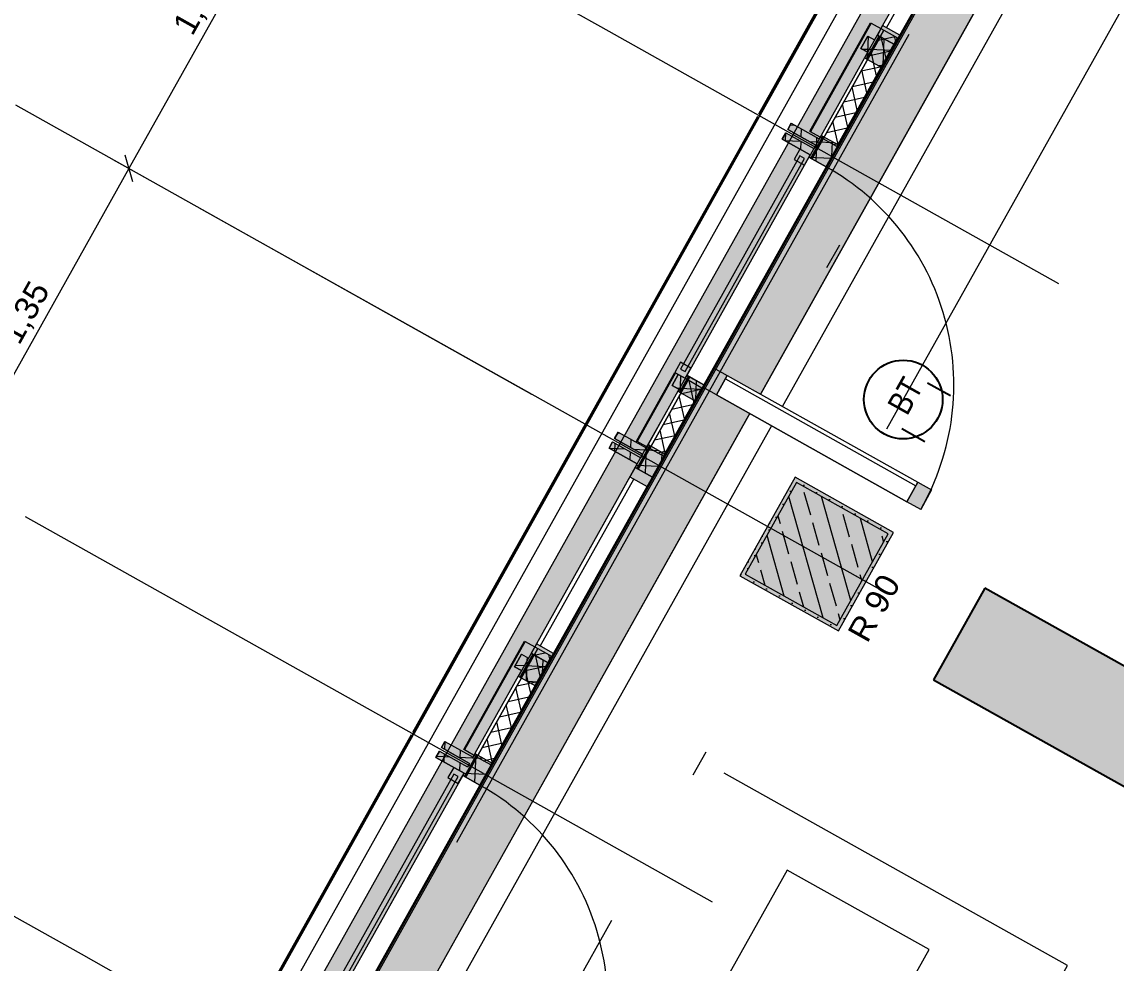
# Model space of a CAD drawing. Header units: metres. Extents: x -36 to 59, y 39 to 183.
# Drawn here: x -6.731 to -2.56, y 149.619 to 153.204 of the extents above; entities that cross this region are included whole.
import ezdxf

# ---------------------------------------------------------------- set-up
doc = ezdxf.new("R2010")
doc.units = ezdxf.units.M
doc.header["$MEASUREMENT"] = 0
for name, pattern in [('Achse', [0.0023, 0.0015, -0.0008]), ('Punktlinie', [0.0035, 0, -0.0035]), ('Strichlinie_ eng', [0.0023, 0.0015, -0.0008]), ('Strichpunktlinie', [0.006703, 0.003528, -0.001764, 0, -0.001411]), ('Wipeout_Contour', [1, 0, -1])]:
    doc.linetypes.add(name, pattern=pattern)
for name, color, linetype in [('00  Raster', 7, 'Continuous'), ('00  Raster Ausbau', 7, 'Continuous'), ('10  Decken', 7, 'Continuous'), ('10  Fassade', 7, 'Continuous'), ('10  Fassade_Deckschraffur', 7, 'Continuous'), ('10  Fassade_Schnittschraffur', 7, 'Continuous'), ('10  Stützen', 7, 'Continuous'), ('10  Stützen_Schnittschraffur', 7, 'Continuous'), ('10  Wand Massiv_Deckschraffur', 7, 'Continuous'), ('10  Wand Massiv_Fenster', 7, 'Continuous'), ('20  Absturzsicherung', 7, 'Continuous'), ('20  Möbel', 7, 'Continuous'), ('20  Möbel_Deckschraffur', 7, 'Continuous'), ('20  TGA - Revi+BT', 7, 'Continuous'), ('40  Bemaßung 1_ 50 AUSBAU', 7, 'Continuous'), ('40  Text Brandschutz', 7, 'Continuous'), ('Neubau_20  Boden Aufbauten', 7, 'Continuous'), ('Neubau_20  Decke Abhangdecke', 7, 'Continuous'), ('Neubau_20  Möbel', 7, 'Continuous'), ('Neubau_20  TGA - Revi+BT', 7, 'Continuous')]:
    doc.layers.add(name, color=color, linetype=linetype)
doc.styles.add('ERSTELLTER_STIL_1', font='')
doc.styles.add('ERSTELLTER_STIL_3', font='')
doc.styles.get('ERSTELLTER_STIL_1').set_extended_font_data('Arial')
doc.styles.get('ERSTELLTER_STIL_3').set_extended_font_data('Arial Narrow')
pattern_1 = [(102.605446, (0, 0), (0.048794801, 0.0109118), []), (192.605446, (0, 0), (-0.0109118, 0.048794801), [])]
pattern_2 = [(87.605446, (0, 0), (-0.059947608, 0.002506841), []), (177.605446, (0, 0), (0.002506841, 0.059947608), [])]

msp = doc.modelspace()

# ---------------------------------------------------------------- linework, layer by layer
at = {"layer": 'Neubau_20  Boden Aufbauten', "color": 7, "linetype": 'Continuous', "lineweight": 13, "ltscale": 1000, "flags": 128}
msp.add_lwpolyline([(-8.3577, 128.9862), (-8.096, 128.8395), (7.1144, 155.9862), (4.0389, 157.7094), (4.6255, 158.7563), (1.6945, 160.3985), (1.6556, 160.3291), (1.3067, 160.5246), (1.3908, 160.6747), (1.1415, 160.8144), (-12.0312, 137.3031), (-11.7825, 137.1637), (-11.7642, 137.1964), (-5.6705, 133.7822)], close=True, dxfattribs=at)

# ---------------------------------------------------------------- next in the draw order: wipeouts: each hides what was drawn before it
at = {"color": 254, "linetype": 'Wipeout_Contour', "lineweight": 0, "ltscale": 578.896248}
msp.add_wipeout([(1.5068, 161.8649), (-18.3925, 126.3498), (-18.2219, 126.2542), (1.6769, 161.7686)], dxfattribs=at).dxf.layer = '10  Fassade_Deckschraffur'

# ---------------------------------------------------------------- next in the draw order: wipeouts: each hides what was drawn before it
at = {"color": 254, "linetype": 'Wipeout_Contour', "lineweight": 0, "ltscale": 579.75037}
msp.add_wipeout([(1.2236, 162.0253), (-18.6764, 126.5088), (-18.6188, 126.4766), (1.2811, 161.9927)], dxfattribs=at).dxf.layer = '10  Fassade_Deckschraffur'

# ---------------------------------------------------------------- next in the draw order: wipeouts: each hides what was drawn before it
at = {"color": 254, "linetype": 'Wipeout_Contour', "lineweight": 0, "ltscale": 579.478914}
msp.add_wipeout([(-18.4602, 126.3877), (1.4393, 161.9032), (1.2811, 161.9927), (-18.6188, 126.4766)], dxfattribs=at).dxf.layer = '10  Fassade_Deckschraffur'

# ---------------------------------------------------------------- next in the draw order: wipeouts: each hides what was drawn before it
at = {"color": 254, "linetype": 'Wipeout_Contour', "lineweight": 0, "ltscale": 579.276268}
msp.add_wipeout([(1.4393, 161.9032), (-18.4602, 126.3877), (-18.4575, 126.3862), (1.4419, 161.9017)], dxfattribs=at).dxf.layer = '10  Fassade_Deckschraffur'

# ---------------------------------------------------------------- next in the draw order: wipeouts: each hides what was drawn before it
at = {"color": 254, "linetype": 'Wipeout_Contour', "lineweight": 0, "ltscale": 579.199343}
msp.add_wipeout([(1.4446, 161.9001), (-18.4548, 126.3847), (-18.4016, 126.3549), (1.4977, 161.8701)], dxfattribs=at).dxf.layer = '10  Fassade_Deckschraffur'

# ---------------------------------------------------------------- next in the draw order: wipeouts: each hides what was drawn before it
at = {"color": 254, "linetype": 'Wipeout_Contour', "lineweight": 0, "ltscale": 579.127053}
msp.add_wipeout([(-18.3972, 126.3524), (1.5021, 161.8676), (1.4977, 161.8701), (-18.4016, 126.3549)], dxfattribs=at).dxf.layer = '10  Fassade_Deckschraffur'

# ---------------------------------------------------------------- next in the draw order: wipeouts: each hides what was drawn before it
at = {"color": 254, "linetype": 'Wipeout_Contour', "lineweight": 0, "ltscale": 579.115676}
msp.add_wipeout([(1.5021, 161.8676), (-18.3972, 126.3524), (-18.3925, 126.3498), (1.5068, 161.8649)], dxfattribs=at).dxf.layer = '10  Fassade_Deckschraffur'

# ---------------------------------------------------------------- next in the draw order: hatches: boundary and pattern name
at = {"layer": '10  Wand Massiv_Deckschraffur', "linetype": 'Continuous', "lineweight": 0, "true_color": 0xffffff}
msp.add_hatch(color=7, dxfattribs=at).paths.add_polyline_path([(-18.2218, 126.2542), (1.677, 161.7686), (1.3506, 161.9533), (-18.549, 126.4375)])
at = {"layer": '20  Möbel_Deckschraffur', "linetype": 'Continuous', "lineweight": 0, "true_color": 0xffffff}
msp.add_hatch(color=7, dxfattribs=at).paths.add_polyline_path([(-3.2569, 150.6985), (-2.21, 150.1119), (-2.0145, 150.4609), (-3.0614, 151.0475)])

# ---------------------------------------------------------------- next in the draw order: linework, layer by layer
at = {"layer": '00  Raster Ausbau', "color": 9, "linetype": 'Achse', "lineweight": 18, "ltscale": 1000}
for p, q in [((-4.5248, 153.1856), (-5.3972, 153.6744)), ((-5.8446, 150.8302), (-6.717, 151.319))]:
    msp.add_line(p, q, dxfattribs=at)
at = {"layer": '00  Raster Ausbau', "color": 251, "linetype": 'Achse', "lineweight": 18, "ltscale": 1000, "true_color": 0x5f5f5f}
for p, q in [((-5.1847, 152.0079), (-6.0571, 152.4967)), ((-6.5045, 149.6524), (-7.3768, 150.1412)), ((-5.6321, 149.1636), (-6.5045, 149.6524))]:
    msp.add_line(p, q, dxfattribs=at)
at = {"layer": '10  Decken', "color": 7, "linetype": 'Punktlinie', "lineweight": 13, "ltscale": 1000, "flags": 128}
msp.add_lwpolyline([(1.6639, 161.776), (-18.7726, 125.3019), (-16.6353, 124.1043), (-21.0101, 116.2964), (-22.973, 117.3962), (-23.0952, 117.1781), (-10.2099, 109.9585), (-9.9704, 110.3859), (-3.4571, 122.0106), (-0.8442, 120.5466), (0.5391, 119.7715)], dxfattribs=at)
at = {"layer": '10  Fassade', "color": 7, "linetype": 'Strichpunktlinie', "lineweight": 13, "ltscale": 1000}
msp.add_line((-18.3745, 126.3397), (1.5247, 161.8548), dxfattribs=at)
at = {"layer": '10  Fassade', "color": 7, "linetype": 'Continuous', "lineweight": 13, "ltscale": 1000}
for p, q in [((-3.507, 153.1507), (-3.5334, 153.1036)), ((-3.5334, 153.1036), (-3.5072, 153.0889)), ((-3.7989, 152.819), (-3.8123, 152.795)), ((-3.8196, 152.7819), (-3.8331, 152.7579)), ((-3.8196, 152.7819), (-3.7128, 152.7221)), ((-4.2295, 151.8613), (-4.2529, 151.8194)), ((-4.4588, 151.6413), (-4.4722, 151.6173)), ((-4.4795, 151.6042), (-4.493, 151.5802)), ((-4.4795, 151.6042), (-4.3727, 151.5443)), ((-4.8268, 150.7952), (-4.8532, 150.7481)), ((-4.8532, 150.7481), (-4.827, 150.7334)), ((-5.1186, 150.4635), (-5.1321, 150.4396)), ((-5.1394, 150.4265), (-5.1529, 150.4025)), ((-5.1394, 150.4265), (-5.0325, 150.3666))]:
    msp.add_line(p, q, dxfattribs=at)
at = {"layer": '10  Fassade', "color": 7, "linetype": 'Continuous', "lineweight": 18, "ltscale": 1000, "flags": 128}
for points in [[(-18.6764, 126.5088), (1.2236, 162.0253)], [(-18.6188, 126.4766), (1.2811, 161.9927)], [(-18.4602, 126.3877), (1.4393, 161.9032)], [(-18.4575, 126.3862), (1.4419, 161.9017)], [(-18.4548, 126.3847), (1.4446, 161.9001)], [(-18.4016, 126.3549), (1.4977, 161.8701)], [(-18.3972, 126.3524), (1.5021, 161.8676)], [(-18.3925, 126.3498), (1.5068, 161.8649)], [(-18.2219, 126.2542), (1.6769, 161.7686)]]:
    msp.add_lwpolyline(points, dxfattribs=at)
at = {"layer": '10  Fassade', "color": 7, "linetype": 'Strichlinie_ eng', "lineweight": 18, "ltscale": 1000, "flags": 128}
for points in [[(1.4333, 161.9065), (1.0653, 161.2497), (0.9101, 160.9727), (0.4643, 160.1771), (0.2502, 159.795), (-0.2545, 158.8942), (-0.4097, 158.6172), (-0.8555, 157.8216), (-1.0696, 157.4395), (-1.5743, 156.5388), (-1.7294, 156.2618), (-2.1752, 155.4662), (-2.3893, 155.0841), (-2.894, 154.1833), (-3.0492, 153.9063), (-3.495, 153.1107), (-3.7091, 152.7286), (-4.2138, 151.8278), (-4.369, 151.5509), (-4.8148, 150.7552), (-5.0289, 150.3731), (-5.5336, 149.4724), (-5.6888, 149.1954), (-6.1346, 148.3998), (-6.3487, 148.0177), (-6.8533, 147.1169), (-7.0085, 146.8399), (-7.4543, 146.0443), (-7.6684, 145.6622), (-8.1731, 144.7615), (-8.3283, 144.4845), (-8.7741, 143.6889), (-8.9882, 143.3067), (-9.4929, 142.406), (-9.6481, 142.129), (-10.0939, 141.3334), (-10.308, 140.9513), (-10.8127, 140.0505), (-10.9679, 139.7736), (-11.4136, 138.9779), (-11.6277, 138.5958), (-12.1324, 137.6951), (-12.2876, 137.4181), (-12.7334, 136.6225), (-12.9475, 136.2404), (-13.4522, 135.3396), (-13.6074, 135.0626), (-14.0532, 134.267), (-14.2673, 133.8849), (-14.772, 132.9842), (-14.9272, 132.7072), (-15.373, 131.9115), (-15.5871, 131.5294), (-16.0917, 130.6287), (-16.2469, 130.3517), (-16.6927, 129.5561), (-16.9068, 129.174), (-17.4115, 128.2732), (-17.5667, 127.9962), (-18.0125, 127.2006), (-18.4661, 126.391)], [(1.4986, 161.8696), (1.1307, 161.213), (0.9755, 160.9361), (0.5297, 160.1404), (0.3156, 159.7583), (-0.189, 158.8576), (-0.3442, 158.5806), (-0.79, 157.785), (-1.0041, 157.4029), (-1.5088, 156.5021), (-1.664, 156.2251), (-2.1098, 155.4295), (-2.3239, 155.0474), (-2.8286, 154.1467), (-2.9838, 153.8697), (-3.4296, 153.074), (-3.6437, 152.6919), (-4.1484, 151.7912), (-4.3036, 151.5142), (-4.7494, 150.7186), (-4.9634, 150.3365), (-5.4681, 149.4357), (-5.6233, 149.1587), (-6.0691, 148.3631), (-6.2832, 147.981), (-6.7879, 147.0803), (-6.9431, 146.8033), (-7.3889, 146.0077), (-7.603, 145.6255), (-8.1077, 144.7248), (-8.2629, 144.4478), (-8.7087, 143.6522), (-8.9228, 143.2701), (-9.4275, 142.3693), (-9.5827, 142.0924), (-10.0284, 141.2967), (-10.2425, 140.9146), (-10.7472, 140.0139), (-10.9024, 139.7369), (-11.3482, 138.9413), (-11.5623, 138.5592), (-12.067, 137.6584), (-12.2222, 137.3814), (-12.668, 136.5858), (-12.8821, 136.2037), (-13.3868, 135.303), (-13.542, 135.026), (-13.9878, 134.2303), (-14.2019, 133.8482), (-14.7065, 132.9475), (-14.8617, 132.6705), (-15.3075, 131.8749), (-15.5216, 131.4928), (-16.0263, 130.592), (-16.1815, 130.315), (-16.6273, 129.5194), (-16.8414, 129.1373), (-17.3461, 128.2366), (-17.5013, 127.9596), (-17.9471, 127.164), (-18.4007, 126.3544)], [(-3.5334, 153.1036), (-3.507, 153.1507)], [(-3.507, 153.1507), (-3.4808, 153.136)], [(-3.5072, 153.0889), (-3.5334, 153.1036)], [(-3.8123, 152.795), (-3.7989, 152.819)], [(-3.7054, 152.7351), (-3.8123, 152.795)], [(-3.7989, 152.819), (-3.692, 152.7591)], [(-3.8331, 152.7579), (-3.8196, 152.7819)], [(-3.7262, 152.6981), (-3.8331, 152.7579)], [(-3.8196, 152.7819), (-3.7128, 152.7221)], [(-4.2529, 151.8194), (-4.2295, 151.8613)], [(-4.2295, 151.8613), (-4.2033, 151.8466)], [(-4.2268, 151.8047), (-4.2529, 151.8194)], [(-4.4722, 151.6173), (-4.4588, 151.6413)], [(-4.3653, 151.5574), (-4.4722, 151.6173)], [(-4.4588, 151.6413), (-4.3519, 151.5814)], [(-4.493, 151.5802), (-4.4795, 151.6042)], [(-4.3861, 151.5203), (-4.493, 151.5802)], [(-4.4795, 151.6042), (-4.3727, 151.5443)], [(-4.8532, 150.7481), (-4.8268, 150.7952)], [(-4.8268, 150.7952), (-4.8006, 150.7805)], [(-4.827, 150.7334), (-4.8532, 150.7481)], [(-5.1321, 150.4396), (-5.1186, 150.4635)], [(-5.1186, 150.4635), (-5.0118, 150.4037)], [(-5.1529, 150.4025), (-5.1394, 150.4265)], [(-5.1394, 150.4265), (-5.0325, 150.3666)], [(-5.0252, 150.3797), (-5.1321, 150.4396)], [(-5.046, 150.3426), (-5.1529, 150.4025)]]:
    msp.add_lwpolyline(points, dxfattribs=at)
at = {"layer": '10  Wand Massiv_Fenster', "color": 7, "linetype": 'Continuous', "lineweight": 13, "ltscale": 1000}
for p, q in [((1.3506, 161.9533), (-18.549, 126.4375)), ((1.677, 161.7686), (-18.2218, 126.2542))]:
    msp.add_line(p, q, dxfattribs=at)
at = {"layer": '20  Möbel', "color": 7, "linetype": 'Continuous', "lineweight": 25, "ltscale": 1000}
for p, q in [((-3.0614, 151.0475), (-3.2569, 150.6985)), ((-2.0145, 150.4609), (-3.0614, 151.0475)), ((-3.2569, 150.6985), (-2.21, 150.1119))]:
    msp.add_line(p, q, dxfattribs=at)
at = {"layer": '20  Möbel', "color": 253, "linetype": 'Strichlinie_ eng', "lineweight": 18, "ltscale": 1000, "true_color": 0x9f9f9f, "flags": 128}
msp.add_lwpolyline([(-2.7457, 149.6097), (-4.1415, 150.3918), (-4.6303, 149.5194), (-3.2345, 148.7373)], close=True, dxfattribs=at)
at = {"layer": '40  Bemaßung 1_ 50 AUSBAU', "color": 7, "linetype": 'Continuous', "lineweight": 13, "ltscale": 1000}
for p, q in [((-5.6633, 153.8235), (-6.3232, 152.6458)), ((-6.3845, 152.6802), (-6.2618, 152.6114)), ((-6.3088, 152.5947), (-6.3375, 152.6968)), ((-6.3232, 152.6458), (-6.983, 151.4681))]:
    msp.add_line(p, q, dxfattribs=at)
at = {"layer": 'Neubau_20  Decke Abhangdecke', "color": 7, "linetype": 'Continuous', "lineweight": 13, "ltscale": 1000, "flags": 128}
msp.add_lwpolyline([(6.8155, 157.5292), (1.7076, 160.3912), (1.6599, 160.3061), (1.2848, 160.5163), (1.3777, 160.6821), (1.225, 160.7676), (-9.2843, 142.0111), (-9.3026, 141.9784), (-11.9299, 137.2893)], dxfattribs=at)
at = {"layer": 'Neubau_20  Möbel', "color": 7, "linetype": 'Continuous', "lineweight": 13, "ltscale": 1000, "flags": 128}
msp.add_lwpolyline([(-4.1027, 149.4587), (-3.5618, 149.1556), (-3.2734, 149.6704), (-3.8143, 149.9734)], close=True, dxfattribs=at)
at = {"layer": 'Neubau_20  TGA - Revi+BT', "color": 1, "linetype": 'Continuous', "lineweight": 25, "ltscale": 1000}
msp.add_line((-3.1919, 151.7797), (-3.2792, 151.8286), dxfattribs=at)

# ---------------------------------------------------------------- next in the draw order: texts
at = {"layer": '40  Bemaßung 1_ 50 AUSBAU', "color": 7, "linetype": 'Continuous', "lineweight": 13, "char_height": 0.09, "width": 0.239452, "attachment_point": 7, "rotation": 60.738, "style": 'ERSTELLTER_STIL_1'}
for insert in [(-6.0674, 153.139), (-6.7273, 151.9613)]:
    msp.add_mtext('\\A1;{\\pql;\\fArial|b0|i0|c0|p38;1,35}', dxfattribs=dict(at, insert=insert))
at = {"layer": '40  Text Brandschutz', "color": 7, "linetype": 'Continuous', "lineweight": 13, "insert": (-3.5876, 150.8781), "char_height": 0.09, "attachment_point": 1, "rotation": 60.738, "style": 'ERSTELLTER_STIL_1'}
msp.add_mtext('\\A1;{\\pql;\\pt0,1;\\fArial|b0|i0|c0|p38;R 90\\fArial|b0|i0|c0|p38;\\fArial|b0|i0|c0|p38;\\fArial|b0|i0|c0|p38;\\fArial|b0|i0|c0|p38;\\fArial|b0|i0|c0|p38;\\fArial|b0|i0|c0|p38;\\fArial|b0|i0|c0|p38;\\fArial|b0|i0|c0|p38;\\fArial|b0|i0|c0|p38;\\fArial|b0|i0|c0|p38;\\fArial|b0|i0|c0|p38;\\fArial|b0|i0|c0|p38;\\fArial|b0|i0|c0|p38;\\fArial|b0|i0|c0|p38;\\fArial|b0|i0|c0|p38;\\fArial|b0|i0|c0|p38;\\fArial|b0|i0|c0|p38;\\fArial|b0|i0|c0|p38;\\fArial|b0|i0|c0|p38;\\fArial|b0|i0|c0|p38;\\fArial|b0|i0|c0|p38;\\fArial|b0|i0|c0|p38;\\fArial|b0|i0|c0|p38;\\fArial|b0|i0|c0|p38;\\fArial|b0|i0|c0|p38;\\fArial|b0|i0|c0|p38;\\fArial|b0|i0|c0|p38;\\fArial|b0|i0|c0|p38;\\fArial|b0|i0|c0|p38;\\fArial|b0|i0|c0|p38;\\fArial|b0|i0|c0|p38;\\fArial|b0|i0|c0|p38;\\fArial|b0|i0|c0|p38;\\fArial|b0|i0|c0|p38;\\fArial|b0|i0|c0|p38;\\fArial|b0|i0|c0|p38;\\fArial|b0|i0|c0|p38;\\fArial|b0|i0|c0|p38;\\fArial|b0|i0|c0|p38;\\fArial|b0|i0|c0|p38;\\fArial|b0|i0|c0|p38;\\fArial|b0|i0|c0|p38;\\fArial|b0|i0|c0|p38;\\fArial|b0|i0|c0|p38;\\fArial|b0|i0|c0|p38;\\fArial|b0|i0|c0|p38;\\fArial|b0|i0|c0|p38;}', dxfattribs=at)

# ---------------------------------------------------------------- next in the draw order: wipeouts: each hides what was drawn before it
at = {"color": 254, "linetype": 'Wipeout_Contour', "lineweight": 0, "ltscale": 614.100406}
msp.add_wipeout([(-3.4706, 153.1543), (-3.4051, 153.1177), (-3.0082, 153.826), (-3.0737, 153.8627)], dxfattribs=at).dxf.layer = '10  Fassade_Deckschraffur'
at = {"color": 254, "linetype": 'Wipeout_Contour', "lineweight": 0, "ltscale": 611.773886}
msp.add_wipeout([(-3.6847, 152.7722), (-3.6192, 152.7356), (-3.454, 153.0304), (-3.5195, 153.0671)], dxfattribs=at).dxf.layer = '10  Fassade_Deckschraffur'
at = {"color": 254, "linetype": 'Wipeout_Contour', "lineweight": 0, "ltscale": 609.227491}
msp.add_wipeout([(-4.1969, 151.8579), (-4.1315, 151.8213), (-3.6657, 152.6527), (-3.7311, 152.6893)], dxfattribs=at).dxf.layer = '10  Fassade_Deckschraffur'
at = {"color": 254, "linetype": 'Wipeout_Contour', "lineweight": 0, "ltscale": 606.951591}
msp.add_wipeout([(-4.3446, 151.5945), (-4.2791, 151.5578), (-4.1652, 151.7611), (-4.2307, 151.7978)], dxfattribs=at).dxf.layer = '10  Fassade_Deckschraffur'
at = {"color": 254, "linetype": 'Wipeout_Contour', "lineweight": 0, "ltscale": 604.81687}
msp.add_wipeout([(-4.7903, 150.7989), (-4.7249, 150.7622), (-4.328, 151.4706), (-4.3934, 151.5072)], dxfattribs=at).dxf.layer = '10  Fassade_Deckschraffur'
at = {"color": 254, "linetype": 'Wipeout_Contour', "lineweight": 0, "ltscale": 602.502897}
msp.add_wipeout([(-5.0044, 150.4168), (-4.939, 150.3801), (-4.7738, 150.675), (-4.8392, 150.7116)], dxfattribs=at).dxf.layer = '10  Fassade_Deckschraffur'
at = {"color": 254, "linetype": 'Wipeout_Contour', "lineweight": 0, "ltscale": 599.970482}
msp.add_wipeout([(-5.5167, 149.5025), (-5.4513, 149.4658), (-4.9854, 150.2972), (-5.0509, 150.3339)], dxfattribs=at).dxf.layer = '10  Fassade_Deckschraffur'

# ---------------------------------------------------------------- next in the draw order: hatches: boundary and pattern name
at = {"layer": '10  Fassade', "linetype": 'Continuous', "lineweight": 0, "true_color": 0xffffff}
for points in [[(-3.7276, 152.7877), (-3.725, 152.7862), (-3.4935, 153.1993), (-3.4961, 153.2007)], [(-3.6246, 152.73), (-3.6229, 152.729), (-3.3915, 153.1421), (-3.3932, 153.1431)], [(-4.3887, 151.6078), (-4.3861, 151.6063), (-4.2399, 151.8671), (-4.2425, 151.8686)], [(-4.2858, 151.5501), (-4.284, 151.5491), (-4.1379, 151.8099), (-4.1396, 151.8109)], [(-5.0474, 150.4322), (-5.0447, 150.4307), (-4.8133, 150.8438), (-4.8159, 150.8453)], [(-4.9444, 150.3745), (-4.9427, 150.3735), (-4.7112, 150.7866), (-4.713, 150.7876)]]:
    msp.add_hatch(color=7, dxfattribs=at).paths.add_polyline_path(points)
at = {"layer": '10  Fassade', "linetype": 'Continuous', "lineweight": 13, "true_color": 0x000100}
h = msp.add_hatch(dxfattribs=at)
h.set_pattern_fill('Dämmung__hart_2_0002', color=98, style=0, pattern_type=2)
h.set_pattern_definition(pattern_1)
h.paths.add_polyline_path([(-3.677, 152.7593), (-3.6246, 152.73), (-3.3932, 153.1431), (-3.4455, 153.1724)])
h = msp.add_hatch(dxfattribs=at)
h.set_pattern_fill('Dämmung__hart_2_0002', color=98, style=0, pattern_type=2)
h.set_pattern_definition(pattern_1)
h.paths.add_polyline_path([(-4.3381, 151.5794), (-4.2858, 151.5501), (-4.1396, 151.8109), (-4.1919, 151.8403)])
h = msp.add_hatch(dxfattribs=at)
h.set_pattern_fill('Dämmung__hart_2_0002', color=98, style=0, pattern_type=2)
h.set_pattern_definition(pattern_1)
h.paths.add_polyline_path([(-4.9968, 150.4039), (-4.9444, 150.3745), (-4.713, 150.7876), (-4.7653, 150.8169)])
at = {"layer": '10  Fassade_Schnittschraffur', "linetype": 'Continuous', "lineweight": 0, "true_color": 0xffffff}
for points in [[(-3.507, 153.1507), (-3.5334, 153.1036), (-3.5072, 153.0889), (-3.4808, 153.136)], [(-3.692, 152.7591), (-3.7989, 152.819), (-3.8123, 152.795), (-3.7054, 152.7351)], [(-3.8331, 152.7579), (-3.7262, 152.6981), (-3.7128, 152.7221), (-3.8196, 152.7819)], [(-3.7054, 152.7351), (-3.7091, 152.7286), (-3.7128, 152.7221), (-3.7262, 152.6981), (-3.7311, 152.6893), (-3.6657, 152.6527), (-3.6192, 152.7356), (-3.6847, 152.7722)], [(-3.7312, 152.6892), (-3.6658, 152.6525), (-3.7311, 152.6893)], [(-4.2033, 151.8466), (-4.2295, 151.8613), (-4.2529, 151.8194), (-4.2268, 151.8047)], [(-4.1969, 151.8579), (-4.2033, 151.8466), (-4.2268, 151.8047), (-4.2307, 151.7978), (-4.1652, 151.7611), (-4.1315, 151.8213)], [(-4.1969, 151.8579), (-4.1315, 151.8213), (-4.1968, 151.8581)], [(-4.4588, 151.6413), (-4.4722, 151.6173), (-4.3653, 151.5574), (-4.3519, 151.5814)], [(-4.493, 151.5802), (-4.3861, 151.5203), (-4.3727, 151.5443), (-4.4795, 151.6042)], [(-4.8268, 150.7952), (-4.8532, 150.7481), (-4.827, 150.7334), (-4.8006, 150.7805)], [(-5.0118, 150.4037), (-5.1186, 150.4635), (-5.1321, 150.4396), (-5.0252, 150.3797)], [(-5.1529, 150.4025), (-5.046, 150.3426), (-5.0325, 150.3666), (-5.1394, 150.4265)], [(-5.0252, 150.3797), (-5.0289, 150.3731), (-5.0325, 150.3666), (-5.046, 150.3426), (-5.0509, 150.3339), (-4.9854, 150.2972), (-4.939, 150.3801), (-5.0044, 150.4168)], [(-5.051, 150.3337), (-4.9855, 150.297), (-5.0509, 150.3339)]]:
    msp.add_hatch(color=7, dxfattribs=at).paths.add_polyline_path(points)
at = {"layer": '10  Fassade_Schnittschraffur', "linetype": 'Continuous', "lineweight": 13, "true_color": 0x000100}
h = msp.add_hatch(dxfattribs=at)
h.set_pattern_fill('Dämmung__hart_1_0002', color=98, style=0, pattern_type=2)
h.set_pattern_definition(pattern_2)
h.paths.add_polyline_path([(-3.507, 153.1507), (-3.5334, 153.1036), (-3.5072, 153.0889), (-3.4808, 153.136)])
h = msp.add_hatch(dxfattribs=at)
h.set_pattern_fill('Dämmung__hart_1_0002', color=98, style=0, pattern_type=2)
h.set_pattern_definition(pattern_2)
h.paths.add_polyline_path([(-3.692, 152.7591), (-3.7989, 152.819), (-3.8123, 152.795), (-3.7054, 152.7351)])
h = msp.add_hatch(dxfattribs=at)
h.set_pattern_fill('Dämmung__hart_1_0002', color=98, style=0, pattern_type=2)
h.set_pattern_definition(pattern_2)
h.paths.add_polyline_path([(-3.8331, 152.7579), (-3.7262, 152.6981), (-3.7128, 152.7221), (-3.8196, 152.7819)])
h = msp.add_hatch(dxfattribs=at)
h.set_pattern_fill('Dämmung__hart_1_0002', color=98, style=0, pattern_type=2)
h.set_pattern_definition(pattern_2)
h.paths.add_polyline_path([(-3.7054, 152.7351), (-3.7091, 152.7286), (-3.7128, 152.7221), (-3.7262, 152.6981), (-3.7311, 152.6893), (-3.6657, 152.6527), (-3.6192, 152.7356), (-3.6847, 152.7722)])
h = msp.add_hatch(dxfattribs=at)
h.set_pattern_fill('Dämmung__hart_1_0002', color=98, style=0, pattern_type=2)
h.set_pattern_definition(pattern_2)
h.paths.add_polyline_path([(-4.2033, 151.8466), (-4.2295, 151.8613), (-4.2529, 151.8194), (-4.2268, 151.8047)])
h = msp.add_hatch(dxfattribs=at)
h.set_pattern_fill('Dämmung__hart_1_0002', color=98, style=0, pattern_type=2)
h.set_pattern_definition(pattern_2)
h.paths.add_polyline_path([(-4.1969, 151.8579), (-4.2033, 151.8466), (-4.2268, 151.8047), (-4.2307, 151.7978), (-4.1652, 151.7611), (-4.1315, 151.8213)])
h = msp.add_hatch(dxfattribs=at)
h.set_pattern_fill('Dämmung__hart_1_0002', color=98, style=0, pattern_type=2)
h.set_pattern_definition(pattern_2)
h.paths.add_polyline_path([(-4.4588, 151.6413), (-4.4722, 151.6173), (-4.3653, 151.5574), (-4.3519, 151.5814)])
h = msp.add_hatch(dxfattribs=at)
h.set_pattern_fill('Dämmung__hart_1_0002', color=98, style=0, pattern_type=2)
h.set_pattern_definition(pattern_2)
h.paths.add_polyline_path([(-4.493, 151.5802), (-4.3861, 151.5203), (-4.3727, 151.5443), (-4.4795, 151.6042)])
h = msp.add_hatch(dxfattribs=at)
h.set_pattern_fill('Dämmung__hart_1_0002', color=98, style=0, pattern_type=2)
h.set_pattern_definition(pattern_2)
h.paths.add_polyline_path([(-4.8268, 150.7952), (-4.8532, 150.7481), (-4.827, 150.7334), (-4.8006, 150.7805)])
h = msp.add_hatch(dxfattribs=at)
h.set_pattern_fill('Dämmung__hart_1_0002', color=98, style=0, pattern_type=2)
h.set_pattern_definition(pattern_2)
h.paths.add_polyline_path([(-5.0118, 150.4037), (-5.1186, 150.4635), (-5.1321, 150.4396), (-5.0252, 150.3797)])
h = msp.add_hatch(dxfattribs=at)
h.set_pattern_fill('Dämmung__hart_1_0002', color=98, style=0, pattern_type=2)
h.set_pattern_definition(pattern_2)
h.paths.add_polyline_path([(-5.1529, 150.4025), (-5.046, 150.3426), (-5.0325, 150.3666), (-5.1394, 150.4265)])
h = msp.add_hatch(dxfattribs=at)
h.set_pattern_fill('Dämmung__hart_1_0002', color=98, style=0, pattern_type=2)
h.set_pattern_definition(pattern_2)
h.paths.add_polyline_path([(-5.0252, 150.3797), (-5.0289, 150.3731), (-5.0325, 150.3666), (-5.046, 150.3426), (-5.0509, 150.3339), (-4.9854, 150.2972), (-4.939, 150.3801), (-5.0044, 150.4168)])
at = {"layer": '20  Absturzsicherung', "linetype": 'Continuous', "lineweight": 0, "true_color": 0xffffff}
for points in [[(-3.7875, 152.6808), (-3.7482, 152.6588), (-3.7262, 152.6981), (-3.7655, 152.7201)], [(-5.1072, 150.3253), (-5.068, 150.3033), (-5.046, 150.3426), (-5.0852, 150.3646)]]:
    msp.add_hatch(color=7, dxfattribs=at).paths.add_polyline_path(points)

# ---------------------------------------------------------------- next in the draw order: linework, layer by layer
at = {"layer": '00  Raster Ausbau', "color": 9, "linetype": 'Achse', "lineweight": 18, "ltscale": 1000}
for p, q in [((-3.6524, 152.6968), (-4.5248, 153.1856)), ((-3.6524, 152.6968), (-2.78, 152.208)), ((-4.9722, 150.3414), (-5.8446, 150.8302)), ((-4.9722, 150.3414), (-4.0998, 149.8526))]:
    msp.add_line(p, q, dxfattribs=at)
at = {"layer": '00  Raster Ausbau', "color": 251, "linetype": 'Achse', "lineweight": 18, "ltscale": 1000, "true_color": 0x5f5f5f}
msp.add_line((-4.3123, 151.5191), (-5.1847, 152.0079), dxfattribs=at)
at = {"layer": '10  Fassade', "color": 7, "linetype": 'Continuous', "lineweight": 13, "ltscale": 1000}
for p, q in [((-3.507, 153.1507), (-3.4808, 153.136)), ((-3.5072, 153.0889), (-3.5195, 153.0671)), ((-3.4051, 153.1177), (-3.454, 153.0304)), ((-3.5195, 153.0671), (-3.454, 153.0304)), ((-3.8123, 152.795), (-3.7054, 152.7351)), ((-3.7989, 152.819), (-3.692, 152.7591)), ((-3.8331, 152.7579), (-3.7262, 152.6981)), ((-3.6847, 152.7722), (-3.692, 152.7591)), ((-3.6847, 152.7722), (-3.6192, 152.7356)), ((-3.6192, 152.7356), (-3.6657, 152.6527)), ((-3.7262, 152.6981), (-3.7311, 152.6893)), ((-3.7311, 152.6893), (-3.6657, 152.6527)), ((-4.2295, 151.8613), (-4.2033, 151.8466)), ((-4.1969, 151.8579), (-4.2033, 151.8466)), ((-4.1969, 151.8579), (-4.1315, 151.8213)), ((-4.2529, 151.8194), (-4.2268, 151.8047)), ((-4.2268, 151.8047), (-4.2307, 151.7978)), ((-4.2307, 151.7978), (-4.1652, 151.7611)), ((-4.1315, 151.8213), (-4.1652, 151.7611)), ((-4.4722, 151.6173), (-4.3653, 151.5574)), ((-4.4588, 151.6413), (-4.3519, 151.5814)), ((-4.493, 151.5802), (-4.3861, 151.5203)), ((-4.3446, 151.5945), (-4.3519, 151.5814)), ((-4.3446, 151.5945), (-4.2791, 151.5578)), ((-4.3653, 151.5574), (-4.3727, 151.5443)), ((-4.3861, 151.5203), (-4.3934, 151.5072)), ((-4.8268, 150.7952), (-4.8006, 150.7805)), ((-4.7249, 150.7622), (-4.7738, 150.675)), ((-4.827, 150.7334), (-4.8392, 150.7116)), ((-4.8392, 150.7116), (-4.7738, 150.675)), ((-5.1186, 150.4635), (-5.0118, 150.4037)), ((-5.1321, 150.4396), (-5.0252, 150.3797)), ((-5.0044, 150.4168), (-5.0118, 150.4037)), ((-5.0044, 150.4168), (-4.939, 150.3801)), ((-5.1529, 150.4025), (-5.046, 150.3426)), ((-4.939, 150.3801), (-4.9854, 150.2972)), ((-5.046, 150.3426), (-5.0509, 150.3339)), ((-5.0509, 150.3339), (-4.9854, 150.2972))]:
    msp.add_line(p, q, dxfattribs=at)
at = {"layer": '10  Fassade', "color": 7, "linetype": 'Continuous', "lineweight": 18, "ltscale": 1000, "flags": 128}
for points in [[(-3.0737, 153.8627), (-3.4706, 153.1543)], [(-3.0082, 153.826), (-3.4051, 153.1177)], [(-3.5195, 153.0671), (-3.6847, 152.7722)], [(-3.454, 153.0304), (-3.6192, 152.7356)], [(-3.7311, 152.6893), (-4.1969, 151.8579)], [(-3.6657, 152.6527), (-4.1315, 151.8213)], [(-4.2307, 151.7978), (-4.3446, 151.5945)], [(-4.1652, 151.7611), (-4.2791, 151.5578)], [(-4.3934, 151.5072), (-4.7903, 150.7989)], [(-4.328, 151.4706), (-4.7249, 150.7622)], [(-4.8392, 150.7116), (-5.0044, 150.4168)], [(-4.7738, 150.675), (-4.939, 150.3801)], [(-5.0509, 150.3339), (-5.5167, 149.5025)], [(-4.9854, 150.2972), (-5.4513, 149.4658)]]:
    msp.add_lwpolyline(points, dxfattribs=at)
for points in [[(-3.7276, 152.7877), (-3.4961, 153.2007), (-3.4935, 153.1993), (-3.725, 152.7862)], [(-3.725, 152.7862), (-3.4935, 153.1993), (-3.4455, 153.1724), (-3.677, 152.7593)], [(-3.677, 152.7593), (-3.4455, 153.1724), (-3.3932, 153.1431), (-3.6246, 152.73)], [(-3.6246, 152.73), (-3.3932, 153.1431), (-3.3915, 153.1421), (-3.6229, 152.729)], [(-3.7311, 152.6893), (-3.6658, 152.6525)], [(-4.3887, 151.6078), (-4.2425, 151.8686), (-4.2399, 151.8671), (-4.3861, 151.6063)], [(-4.3861, 151.6063), (-4.2399, 151.8671), (-4.1919, 151.8403), (-4.3381, 151.5794)], [(-4.3381, 151.5794), (-4.1919, 151.8403), (-4.1396, 151.8109), (-4.2858, 151.5501)], [(-4.1315, 151.8213), (-4.1968, 151.8581)], [(-4.2858, 151.5501), (-4.1396, 151.8109), (-4.1379, 151.8099), (-4.284, 151.5491)], [(-5.0474, 150.4322), (-4.8159, 150.8453), (-4.8133, 150.8438), (-5.0447, 150.4307)], [(-5.0447, 150.4307), (-4.8133, 150.8438), (-4.7653, 150.8169), (-4.9968, 150.4039)], [(-4.9968, 150.4039), (-4.7653, 150.8169), (-4.713, 150.7876), (-4.9444, 150.3745)], [(-4.9444, 150.3745), (-4.713, 150.7876), (-4.7112, 150.7866), (-4.9427, 150.3735)], [(-5.0509, 150.3339), (-4.9855, 150.297)]]:
    msp.add_lwpolyline(points, close=True, dxfattribs=at)
at = {"layer": '10  Fassade', "color": 7, "linetype": 'Continuous', "lineweight": 13, "ltscale": 1000, "flags": 128}
for points in [[(-3.7054, 152.7351), (-3.7091, 152.7286), (-3.7128, 152.7221)], [(-5.0252, 150.3797), (-5.0289, 150.3731), (-5.0325, 150.3666)]]:
    msp.add_lwpolyline(points, dxfattribs=at)
at = {"layer": '10  Fassade', "color": 7, "linetype": 'Continuous', "lineweight": 13, "ltscale": 1000}
msp.add_arc((-5.4512, 149.466), 0.9526, 330.1365, 60.738, dxfattribs=at)
at = {"layer": '20  Absturzsicherung', "color": 7, "linetype": 'Continuous', "lineweight": 18, "ltscale": 1000, "flags": 128}
for points in [[(-3.7875, 152.6808), (-3.7482, 152.6588), (-3.7262, 152.6981), (-3.7655, 152.7201)], [(-5.1072, 150.3253), (-5.068, 150.3033), (-5.046, 150.3426), (-5.0852, 150.3646)]]:
    msp.add_lwpolyline(points, close=True, dxfattribs=at)

# ---------------------------------------------------------------- next in the draw order: wipeouts: each hides what was drawn before it
at = {"color": 254, "linetype": 'Wipeout_Contour', "lineweight": 0, "ltscale": 614.10024}
msp.add_wipeout([(-3.4504, 153.1903), (-3.385, 153.1536), (-3.0284, 153.7901), (-3.0938, 153.8268)], dxfattribs=at).dxf.layer = '10  Fassade_Deckschraffur'
at = {"color": 254, "linetype": 'Wipeout_Contour', "lineweight": 0, "ltscale": 604.816699}
msp.add_wipeout([(-4.7702, 150.8348), (-4.7048, 150.7981), (-4.3481, 151.4346), (-4.4136, 151.4713)], dxfattribs=at).dxf.layer = '10  Fassade_Deckschraffur'
at = {"color": 254, "linetype": 'Wipeout_Contour', "lineweight": 0, "ltscale": 606.653364}
msp.add_wipeout([(-4.0424, 151.8576), (-4.084, 151.7834), (-3.3576, 151.3764), (-3.316, 151.4506)], dxfattribs=at).dxf.layer = '10  Fassade_Schnittschraffur'

# ---------------------------------------------------------------- next in the draw order: hatches: boundary and pattern name
at = {"layer": '10  Fassade_Schnittschraffur', "linetype": 'Continuous', "lineweight": 0, "true_color": 0xffffff}
for points in [[(-3.405, 153.1178), (-3.385, 153.1536), (-3.4504, 153.1903), (-3.4705, 153.1545)], [(-3.4706, 153.1543), (-3.4808, 153.136), (-3.5072, 153.0889), (-3.5195, 153.0671), (-3.454, 153.0304), (-3.4051, 153.1177)], [(-3.4706, 153.1543), (-3.4051, 153.1177), (-3.4705, 153.1545)], [(-4.0947, 151.8869), (-4.1363, 151.8127), (-4.084, 151.7834), (-4.0424, 151.8576)], [(-4.3446, 151.5945), (-4.3519, 151.5814), (-4.3653, 151.5574), (-4.3727, 151.5443), (-4.3861, 151.5203), (-4.3934, 151.5072), (-4.328, 151.4706), (-4.2791, 151.5578)], [(-4.3935, 151.5071), (-4.4136, 151.4713), (-4.3481, 151.4346), (-4.3281, 151.4704)], [(-4.3935, 151.5071), (-4.3281, 151.4704), (-4.3934, 151.5072)], [(-3.316, 151.4506), (-3.3576, 151.3764), (-3.3053, 151.3471), (-3.2637, 151.4213)], [(-4.7248, 150.7624), (-4.7048, 150.7981), (-4.7702, 150.8348), (-4.7902, 150.799)], [(-4.7903, 150.7989), (-4.8006, 150.7805), (-4.827, 150.7334), (-4.8392, 150.7116), (-4.7738, 150.675), (-4.7249, 150.7622)], [(-4.7903, 150.7989), (-4.7249, 150.7622), (-4.7902, 150.799)]]:
    msp.add_hatch(color=7, dxfattribs=at).paths.add_polyline_path(points)
at = {"layer": '10  Fassade_Schnittschraffur', "linetype": 'Continuous', "lineweight": 13, "true_color": 0x000100}
h = msp.add_hatch(dxfattribs=at)
h.set_pattern_fill('Dämmung__hart_1_0002', color=98, style=0, pattern_type=2)
h.set_pattern_definition(pattern_2)
h.paths.add_polyline_path([(-3.4706, 153.1543), (-3.4808, 153.136), (-3.5072, 153.0889), (-3.5195, 153.0671), (-3.454, 153.0304), (-3.4051, 153.1177)])
h = msp.add_hatch(dxfattribs=at)
h.set_pattern_fill('Dämmung__hart_1_0002', color=98, style=0, pattern_type=2)
h.set_pattern_definition(pattern_2)
h.paths.add_polyline_path([(-4.3446, 151.5945), (-4.3519, 151.5814), (-4.3653, 151.5574), (-4.3727, 151.5443), (-4.3861, 151.5203), (-4.3934, 151.5072), (-4.328, 151.4706), (-4.2791, 151.5578)])
h = msp.add_hatch(dxfattribs=at)
h.set_pattern_fill('Dämmung__hart_1_0002', color=98, style=0, pattern_type=2)
h.set_pattern_definition(pattern_2)
h.paths.add_polyline_path([(-4.7903, 150.7989), (-4.8006, 150.7805), (-4.827, 150.7334), (-4.8392, 150.7116), (-4.7738, 150.675), (-4.7249, 150.7622)])
at = {"layer": '10  Stützen_Schnittschraffur', "linetype": 'Continuous', "lineweight": 0, "true_color": 0xffffff}
h = msp.add_hatch(color=7, dxfattribs=at)
h.paths.add_polyline_path([(-3.9943, 151.0945), (-3.6191, 150.8843), (-3.409, 151.2594), (-3.7841, 151.4696)])
h.paths.add_polyline_path([(-3.9739, 151.1002), (-3.7783, 151.4492), (-3.4294, 151.2536), (-3.6249, 150.9047)], flags=0)
at = {"layer": '10  Stützen_Schnittschraffur', "linetype": 'Continuous', "lineweight": 13, "true_color": 0x000100}
h = msp.add_hatch(dxfattribs=at)
h.set_pattern_fill('Gips_0002', color=98, style=0, pattern_type=2)
h.set_pattern_definition([(87.605446, (0, 0), (-0.02497817, 0.001044517), [0, -0.025])])
h.paths.add_polyline_path([(-3.9943, 151.0945), (-3.6191, 150.8843), (-3.409, 151.2594), (-3.7841, 151.4696)])
h.paths.add_polyline_path([(-3.9739, 151.1002), (-3.7783, 151.4492), (-3.4294, 151.2536), (-3.6249, 150.9047)], flags=0)
at = {"layer": '10  Stützen_Schnittschraffur', "linetype": 'Continuous', "lineweight": 0, "true_color": 0xffffff}
msp.add_hatch(color=7, dxfattribs=at).paths.add_polyline_path([(-3.6249, 150.9047), (-3.4294, 151.2536), (-3.7783, 151.4492), (-3.9739, 151.1002)])
at = {"layer": '10  Stützen_Schnittschraffur', "linetype": 'Continuous', "lineweight": 13, "true_color": 0x000100}
h = msp.add_hatch(dxfattribs=at)
h.set_pattern_fill('Beton__Stahlbeton_0002', color=98, style=0, pattern_type=2)
h.set_pattern_definition([(285.738, (-3.97385, 151.10021), (0.115501, 0.032549), []), (285.738, (-4.0316, 151.08394), (0.115501, 0.032549), [0.09, -0.03])])
h.paths.add_polyline_path([(-3.6249, 150.9047), (-3.4294, 151.2536), (-3.7783, 151.4492), (-3.9739, 151.1002)])

# ---------------------------------------------------------------- next in the draw order: linework, layer by layer
at = {"layer": '00  Raster Ausbau', "color": 251, "linetype": 'Achse', "lineweight": 18, "ltscale": 1000, "true_color": 0x5f5f5f}
msp.add_line((-4.3123, 151.5191), (-3.4399, 151.0303), dxfattribs=at)
at = {"layer": '10  Fassade', "color": 7, "linetype": 'Continuous', "lineweight": 18, "ltscale": 1000}
for p, q in [((-3.0938, 153.8268), (-3.4504, 153.1903)), ((-3.4356, 153.182), (-3.079, 153.8185)), ((-3.385, 153.1536), (-3.0284, 153.7901)), ((-4.0497, 151.8445), (-3.3234, 151.4375)), ((-4.0424, 151.8576), (-3.316, 151.4506)), ((-4.084, 151.7834), (-3.3576, 151.3764)), ((-4.4136, 151.4713), (-4.7702, 150.8348)), ((-4.7554, 150.8265), (-4.3987, 151.463)), ((-4.7048, 150.7981), (-4.3481, 151.4346))]:
    msp.add_line(p, q, dxfattribs=at)
at = {"layer": '10  Fassade', "color": 7, "linetype": 'Continuous', "lineweight": 13, "ltscale": 1000}
for p, q in [((-3.4706, 153.1543), (-3.4808, 153.136)), ((-3.4706, 153.1543), (-3.4051, 153.1177)), ((-4.2791, 151.5578), (-4.328, 151.4706)), ((-4.3934, 151.5072), (-4.328, 151.4706)), ((-4.7903, 150.7989), (-4.8006, 150.7805)), ((-4.7903, 150.7989), (-4.7249, 150.7622))]:
    msp.add_line(p, q, dxfattribs=at)
at = {"layer": '10  Fassade', "color": 7, "linetype": 'Continuous', "lineweight": 18, "ltscale": 1000, "flags": 128}
for points in [[(-3.405, 153.1178), (-3.385, 153.1536), (-3.4504, 153.1903), (-3.4705, 153.1545)], [(-3.4051, 153.1177), (-3.4705, 153.1545)], [(-4.0947, 151.8869), (-4.0424, 151.8576), (-4.084, 151.7834), (-4.1363, 151.8127)], [(-4.0424, 151.8576), (-3.316, 151.4506), (-3.3576, 151.3764), (-4.084, 151.7834)], [(-4.3935, 151.5071), (-4.4136, 151.4713), (-4.3481, 151.4346), (-4.3281, 151.4704)], [(-4.3934, 151.5072), (-4.3281, 151.4704)], [(-3.316, 151.4506), (-3.2637, 151.4213), (-3.3053, 151.3471), (-3.3576, 151.3764)], [(-4.7248, 150.7624), (-4.7048, 150.7981), (-4.7702, 150.8348), (-4.7902, 150.799)], [(-4.7249, 150.7622), (-4.7902, 150.799)]]:
    msp.add_lwpolyline(points, close=True, dxfattribs=at)
at = {"layer": '10  Fassade', "color": 7, "linetype": 'Continuous', "lineweight": 13, "ltscale": 1000}
msp.add_arc((-4.1314, 151.8215), 0.9526, 330.1365, 60.738, dxfattribs=at)
at = {"layer": '10  Stützen', "color": 7, "linetype": 'Continuous', "lineweight": 13, "ltscale": 1000, "flags": 128}
for points in [[(-3.9943, 151.0945), (-3.6191, 150.8843), (-3.409, 151.2594), (-3.7841, 151.4696)], [(-3.6249, 150.9047), (-3.4294, 151.2536), (-3.7783, 151.4492), (-3.9739, 151.1002)]]:
    msp.add_lwpolyline(points, close=True, dxfattribs=at)
at = {"layer": 'Neubau_20  TGA - Revi+BT', "color": 1, "linetype": 'Continuous', "lineweight": 25, "ltscale": 1000}
msp.add_line((-3.2897, 151.6052), (-3.3769, 151.6541), dxfattribs=at)
msp.add_circle((-3.3717, 151.7658), 0.15, dxfattribs=at)

# ---------------------------------------------------------------- next in the draw order: texts
at = {"layer": '20  TGA - Revi+BT', "color": 1, "linetype": 'Continuous', "lineweight": 25, "insert": (-3.3321, 151.8375), "char_height": 0.09, "attachment_point": 6, "rotation": 60.7378, "style": 'ERSTELLTER_STIL_3'}
msp.add_mtext('\\A1;{\\pqr;\\fArial Narrow|b0|i0|c0|p38;BT }', dxfattribs=at)

# ---------------------------------------------------------------- next in the draw order: wipeouts: each hides what was drawn before it
at = {"color": 254, "linetype": 'Wipeout_Contour', "lineweight": 0, "ltscale": 606.96461}
msp.add_wipeout([(-3.9218, 152.842), (-3.9253, 152.844), (-5.2402, 150.4972), (-5.2367, 150.4953)], dxfattribs=at).dxf.layer = '10  Fassade_Deckschraffur'

# ---------------------------------------------------------------- next in the draw order: hatches: boundary and pattern name
at = {"layer": '20  Absturzsicherung', "linetype": 'Continuous', "lineweight": 0, "true_color": 0xffffff}
for points in [[(-4.2206, 151.8821), (-4.2032, 151.8723), (-3.7481, 152.6845), (-3.7656, 152.6943)], [(-4.2425, 151.8686), (-4.2033, 151.8466), (-4.1813, 151.8859), (-4.2205, 151.9079)]]:
    msp.add_hatch(color=7, dxfattribs=at).paths.add_polyline_path(points)

# ---------------------------------------------------------------- next in the draw order: linework, layer by layer
at = {"layer": '20  Absturzsicherung', "color": 7, "linetype": 'Continuous', "lineweight": 18, "ltscale": 1000, "flags": 128}
for points in [[(-4.2206, 151.8821), (-4.2032, 151.8723), (-3.7481, 152.6845), (-3.7656, 152.6943)], [(-4.2425, 151.8686), (-4.2033, 151.8466), (-4.1813, 151.8859), (-4.2205, 151.9079)]]:
    msp.add_lwpolyline(points, close=True, dxfattribs=at)

# ---------------------------------------------------------------- next in the draw order: wipeouts: each hides what was drawn before it
at = {"color": 254, "linetype": 'Wipeout_Contour', "lineweight": 0, "ltscale": 616.247611}
msp.add_wipeout([(-2.602, 155.1975), (-2.6055, 155.1994), (-3.9204, 152.8527), (-3.9169, 152.8508)], dxfattribs=at).dxf.layer = '10  Fassade_Deckschraffur'
at = {"color": 254, "linetype": 'Wipeout_Contour', "lineweight": 0, "ltscale": 597.732588}
msp.add_wipeout([(-5.2416, 150.4866), (-5.2451, 150.4885), (-6.5599, 148.1418), (-6.5565, 148.1398)], dxfattribs=at).dxf.layer = '10  Fassade_Deckschraffur'

# ---------------------------------------------------------------- next in the draw order: hatches: boundary and pattern name
at = {"layer": '20  Absturzsicherung', "linetype": 'Continuous', "lineweight": 0, "true_color": 0xffffff}
msp.add_hatch(color=7, dxfattribs=at).paths.add_polyline_path([(-5.5404, 149.5267), (-5.523, 149.5169), (-5.0679, 150.3291), (-5.0853, 150.3389)])

# ---------------------------------------------------------------- next in the draw order: linework, layer by layer
at = {"layer": '00  Raster', "color": 7, "linetype": 'Strichpunktlinie', "lineweight": 13, "ltscale": 1000}
for p, q in [((-23.386, 116.0453), (2.099, 161.5296)), ((13.0171, 141.8094), (-6.755, 152.8877))]:
    msp.add_line(p, q, dxfattribs=at)
at = {"layer": '10  Fassade', "color": 7, "linetype": 'Continuous', "lineweight": 25, "ltscale": 1000, "flags": 128}
for points in [[(-3.9204, 152.8527), (-2.6055, 155.1994)], [(-3.9169, 152.8508), (-2.602, 155.1975)], [(-5.2402, 150.4972), (-3.9253, 152.844)], [(-5.2367, 150.4953), (-3.9218, 152.842)], [(-3.9253, 152.844), (-3.9218, 152.842)], [(-3.9204, 152.8527), (-3.9169, 152.8508)], [(-5.2402, 150.4972), (-5.2367, 150.4953)], [(-6.5599, 148.1418), (-5.2451, 150.4885)], [(-6.5565, 148.1398), (-5.2416, 150.4866)], [(-5.2451, 150.4885), (-5.2416, 150.4866)]]:
    msp.add_lwpolyline(points, dxfattribs=at)
at = {"layer": '20  Absturzsicherung', "color": 7, "linetype": 'Continuous', "lineweight": 18, "ltscale": 1000, "flags": 128}
msp.add_lwpolyline([(-5.5404, 149.5267), (-5.523, 149.5169), (-5.0679, 150.3291), (-5.0853, 150.3389)], close=True, dxfattribs=at)

doc.saveas('drawing.dxf')
